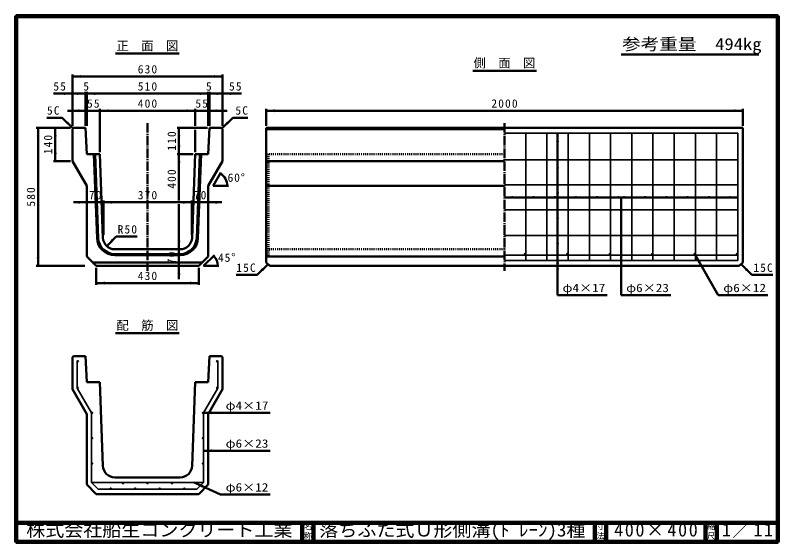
# Model space of a CAD drawing. Units: millimetres, scale not verified. Extents: x 100 to 4105, y 100 to 2870.
import ezdxf
from ezdxf.enums import TextEntityAlignment as Align

# ---------------------------------------------------------------- set-up
doc = ezdxf.new("R2010")
doc.units = ezdxf.units.MM
doc.header["$LTSCALE"] = 5
doc.linetypes.add('USER1', pattern=[13.4, 10, -1.2, 1, -1.2])
doc.linetypes.add('USER2', pattern=[2.2, 1, -1.2])
doc.layers.add('V-nasSTD', color=7, linetype='Continuous', lineweight=50)
doc.styles.add('ＭＳ ゴシック', font='')
doc.styles.get('ＭＳ ゴシック').set_extended_font_data('MS Gothic')

msp = doc.modelspace()

# ---------------------------------------------------------------- hatches: boundary and pattern name
at = {"layer": 'V-nasSTD'}
for points in [[(444.852, 2556.053), (399.852, 2548.553), (444.852, 2541.053)], [(1142.352, 2541.053), (1187.352, 2548.553), (1142.352, 2556.053)], [(354.852, 2451.053), (399.852, 2458.553), (354.852, 2466.053)], [(423.602, 2451.053), (468.602, 2458.553), (423.602, 2466.053)], [(519.852, 2466.053), (474.852, 2458.553), (519.852, 2451.053)], [(1067.352, 2451.053), (1112.352, 2458.553), (1067.352, 2466.053)], [(1163.602, 2451.053), (1118.602, 2458.553), (1163.602, 2466.053)], [(1232.352, 2451.053), (1187.352, 2458.553), (1232.352, 2466.053)], [(429.852, 2361.053), (474.852, 2368.553), (429.852, 2376.053)], [(588.602, 2376.053), (543.602, 2368.553), (588.602, 2361.053)], [(998.602, 2361.053), (1043.602, 2368.553), (998.602, 2376.053)], [(1157.352, 2361.053), (1112.352, 2368.553), (1157.352, 2376.053)], [(1461.662, 2376.053), (1416.662, 2368.553), (1461.662, 2361.053)], [(3871.662, 2361.053), (3916.662, 2368.553), (3871.662, 2376.053)], [(376.46, 2312.551), (402.977, 2275.428), (365.853, 2301.944)], [(1210.743, 2312.551), (1184.227, 2275.428), (1221.35, 2301.944)], [(227.352, 2233.553), (219.852, 2278.553), (212.352, 2233.553)], [(317.352, 2233.553), (309.852, 2278.553), (302.352, 2233.553)], [(966.102, 2233.553), (958.602, 2278.553), (951.102, 2233.553)], [(2937.287, 2205.252), (2944.787, 2250.252), (2952.287, 2205.252)], [(951.102, 2186.053), (958.602, 2141.053), (966.102, 2186.053)], [(302.352, 2148.553), (309.852, 2103.553), (317.352, 2148.553)], [(966.102, 2096.053), (958.602, 2141.053), (951.102, 2096.053)], [(2937.287, 2066.056), (2944.787, 2111.056), (2952.287, 2066.056)], [(2937.287, 1935.348), (2944.787, 1980.348), (2952.287, 1935.348)], [(430.661, 1880.153), (475.661, 1887.653), (430.661, 1895.153)], [(608.161, 1895.153), (563.161, 1887.653), (608.161, 1880.153)], [(980.661, 1880.153), (1025.661, 1887.653), (980.661, 1895.153)], [(1158.161, 1895.153), (1113.161, 1887.653), (1158.161, 1880.153)], [(2711.662, 1906.348), (2666.662, 1913.848), (2711.662, 1921.348)], [(2822.912, 1906.348), (2777.912, 1913.848), (2822.912, 1921.348)], [(2934.162, 1906.348), (2889.162, 1913.848), (2934.162, 1921.348)], [(3045.412, 1906.348), (3000.412, 1913.848), (3045.412, 1921.348)], [(3156.662, 1906.348), (3111.662, 1913.848), (3156.662, 1921.348)], [(3267.912, 1906.348), (3222.912, 1913.848), (3267.912, 1921.348)], [(3289.162, 1921.348), (3334.162, 1913.848), (3289.162, 1906.348)], [(3400.412, 1921.348), (3445.412, 1913.848), (3400.412, 1906.348)], [(3511.662, 1921.348), (3556.662, 1913.848), (3511.662, 1906.348)], [(3622.912, 1921.348), (3667.912, 1913.848), (3622.912, 1906.348)], [(3734.162, 1921.348), (3779.162, 1913.848), (3734.162, 1906.348)], [(3845.412, 1921.348), (3890.412, 1913.848), (3845.412, 1906.348)], [(2937.287, 1802.348), (2944.787, 1847.348), (2952.287, 1802.348)], [(606.039, 1695.347), (579.522, 1658.224), (616.645, 1684.74)], [(951.102, 1686.053), (958.602, 1641.053), (966.102, 1686.053)], [(2937.287, 1669.053), (2944.787, 1714.053), (2952.287, 1669.053)], [(2774.162, 1610.908, 1), (2774.162, 1618.408, 1)], [(2937.287, 1565.908), (2944.787, 1610.908), (2952.287, 1565.908)], [(2996.662, 1610.908, 1), (2996.662, 1618.408, 1)], [(3219.162, 1610.908, 1), (3219.162, 1618.408, 1)], [(3441.662, 1610.908, 1), (3441.662, 1618.408, 1)], [(3664.162, 1610.908, 1), (3664.162, 1618.408, 1)], [(3682.041, 1568.689), (3666.037, 1611.411), (3695.032, 1576.189)], [(3886.662, 1610.908, 1), (3886.662, 1618.408, 1)], [(212.352, 1598.553), (219.852, 1553.553), (227.352, 1598.553)], [(1399.52, 1525.805), (1426.037, 1562.928), (1388.913, 1536.411)], [(2937.287, 1536.325), (2944.787, 1581.325), (2952.287, 1536.325)], [(3933.803, 1525.805), (3907.287, 1562.928), (3944.41, 1536.411)], [(966.102, 1508.553), (958.602, 1553.553), (951.102, 1508.553)], [(569.852, 1471.053), (524.852, 1463.553), (569.852, 1456.053)], [(1017.352, 1456.053), (1062.352, 1463.553), (1017.352, 1471.053)], [(424.852, 1052.322, 1), (430.852, 1052.322, 1)], [(1162.352, 1052.322, 1), (1156.352, 1052.322, 1)], [(424.852, 913.126, 0.06557), (424.954, 912.349, 0.93658), (430.826, 913.518, 0.93658)], [(1162.249, 912.349, 0.06557), (1162.352, 913.126, 0.93658), (1156.377, 913.518, 0.93658)], [(499.852, 782.418, 1), (505.852, 782.418, 0.41421), (502.852, 785.418, 0.41421)], [(1087.352, 782.418, 1), (1081.352, 782.418, 1)], [(1132.352, 789.918), (1087.352, 782.418), (1132.352, 774.918)], [(499.852, 649.418, 1), (505.852, 649.418, 1)], [(1087.352, 649.418, 1), (1081.352, 649.418, 1)], [(1132.352, 590.515), (1087.352, 583.015), (1132.352, 575.515)], [(499.852, 516.123, 1), (505.852, 516.123, 1)], [(1087.352, 516.123, 1), (1081.352, 516.123, 1)], [(665.025, 409.979, -0.09845), (663.878, 410.207, -0.10266), (662.87, 410.892, -0.81727), (666.196, 415.741, -0.81727)], [(793.602, 409.979, -0.09845), (792.454, 410.207, -0.10266), (791.446, 410.892, -0.81727), (794.772, 415.741, -0.81727)], [(922.178, 409.979, -0.09845), (921.03, 410.207, -0.10266), (920.022, 410.892, -0.81727), (923.348, 415.741, -0.81727)], [(1077.15, 390.487), (1083.373, 404.135), (1068.934, 408.017), (1039.316, 415.979), (1061.768, 400.851)], [(600.737, 380.623, -0.09845), (599.589, 380.851, -0.10266), (598.581, 381.537, -0.81727), (601.908, 386.385, -0.81727)], [(729.313, 380.623, -0.09845), (728.166, 380.851, -0.10266), (727.158, 381.537, -0.81727), (730.484, 386.385, -0.81727)], [(857.89, 380.623, 0.09845), (859.037, 380.851, 0.10266), (860.045, 381.537, 0.81727), (856.719, 386.385, 0.81727)], [(986.466, 380.623, 0.09845), (987.614, 380.851, 0.10266), (988.622, 381.537, 0.81727), (985.295, 386.385, 0.81727)]]:
    msp.add_hatch(color=256, dxfattribs=at).paths.add_polyline_path(points)

# ---------------------------------------------------------------- linework, layer by layer
at = {"layer": 'V-nasSTD', "lineweight": 100}
for p, q in [((105, 2865), (105, 105)), ((4100, 2865), (105, 2865)), ((4100, 105), (4100, 2865)), ((105, 205), (4100, 205)), ((1605, 205), (1605, 105)), ((1665, 205), (1665, 105)), ((3140, 205), (3140, 105)), ((3200, 205), (3200, 105)), ((3720, 205), (3720, 105)), ((3780, 205), (3780, 105)), ((105, 105), (4100, 105))]:
    msp.add_line(p, q, dxfattribs=at)
at = {"layer": 'V-nasSTD'}
for p, q in [((626.602, 2668.553), (960.602, 2668.553)), ((3278.536, 2664.753), (4000.536, 2664.753)), ((2499.662, 2578.553), (2833.662, 2578.553)), ((399.852, 2558.553), (399.852, 2288.553)), ((1187.352, 2548.553), (399.852, 2548.553)), ((1187.352, 2558.553), (1187.352, 2288.553)), ((399.852, 2458.553), (299.852, 2458.553)), ((468.602, 2458.553), (399.852, 2458.553)), ((468.602, 2468.553), (468.602, 2288.553)), ((474.852, 2458.553), (468.602, 2458.553)), ((474.852, 2468.553), (474.852, 2288.553)), ((1112.352, 2458.553), (474.852, 2458.553)), ((1112.352, 2468.553), (1112.352, 2288.553)), ((1112.352, 2458.553), (1118.602, 2458.553)), ((1118.602, 2468.553), (1118.602, 2288.553)), ((1118.602, 2458.553), (1187.352, 2458.553)), ((1187.352, 2458.553), (1287.352, 2458.553)), ((474.852, 2368.553), (374.852, 2368.553)), ((543.602, 2368.553), (474.852, 2368.553)), ((543.602, 2378.553), (543.602, 2151.053)), ((1043.602, 2368.553), (543.602, 2368.553)), ((1043.602, 2378.553), (1043.602, 2288.553)), ((1043.602, 2368.553), (1112.352, 2368.553)), ((1112.352, 2368.553), (1212.352, 2368.553)), ((1416.662, 2378.553), (1416.662, 2288.553)), ((3916.662, 2368.553), (1416.662, 2368.553)), ((3916.662, 2378.553), (3916.662, 2288.553)), ((346.408, 2331.996), (266.408, 2331.996)), ((402.977, 2275.428), (346.408, 2331.996)), ((1184.227, 2275.428), (1240.795, 2331.996)), ((1240.795, 2331.996), (1320.795, 2331.996)), ((209.852, 2278.553), (389.852, 2278.553)), ((219.852, 2278.553), (219.852, 1553.553)), ((309.852, 2278.553), (309.852, 2103.553)), ((399.852, 2272.303), (406.102, 2278.553)), ((399.852, 2272.303), (399.852, 2103.553)), ((468.602, 2278.553), (406.102, 2278.553)), ((468.602, 2278.553), (474.852, 2141.053)), ((948.602, 2278.553), (1108.602, 2278.553)), ((958.602, 2278.553), (958.602, 2141.053)), ((1043.602, 2268.553), (1043.602, 2151.053)), ((1118.602, 2278.553), (1112.352, 2141.053)), ((1118.602, 2278.553), (1181.102, 2278.553)), ((1181.102, 2278.553), (1187.352, 2272.303)), ((1187.352, 2103.553), (1187.352, 2272.303)), ((1416.662, 2278.553), (1416.662, 1572.303)), ((3916.662, 2278.553), (1416.662, 2278.553)), ((2666.662, 2272.303), (1416.662, 2272.303)), ((2944.787, 2250.252), (2944.787, 1400.252)), ((3916.662, 1572.303), (3916.662, 2278.553)), ((543.602, 2141.053), (474.852, 2141.053)), ((512.33, 2141.053), (528.868, 1700.04)), ((518.584, 2141.053), (535.113, 1700.274)), ((543.602, 2141.053), (560.096, 1701.211)), ((948.602, 2141.053), (1033.602, 2141.053)), ((958.602, 2141.053), (958.602, 1897.653)), ((1027.107, 1701.211), (1043.602, 2141.053)), ((1112.352, 2141.053), (1043.602, 2141.053)), ((1052.09, 1700.274), (1068.619, 2141.053)), ((1058.335, 1700.04), (1074.873, 2141.053)), ((299.852, 2103.553), (389.852, 2103.553)), ((399.852, 2103.553), (474.852, 1973.649)), ((1112.352, 1973.649), (1187.352, 2103.553)), ((2666.662, 2103.553), (1416.662, 2103.553)), ((1137.352, 1973.649), (1178.102, 2044.23)), ((474.852, 1973.649), (474.852, 1603.553)), ((1112.352, 1603.553), (1112.352, 1973.649)), ((1137.352, 1973.649), (1218.852, 1973.649)), ((2666.662, 1973.649), (1416.662, 1973.649)), ((475.661, 1887.653), (405.661, 1887.653)), ((475.661, 1887.653), (563.161, 1887.653)), ((563.161, 1897.653), (563.161, 1717.653)), ((563.161, 1887.653), (1025.661, 1887.653)), ((1025.661, 1897.653), (1025.661, 1717.653)), ((1025.661, 1887.653), (1113.161, 1887.653)), ((1113.161, 1887.653), (1183.161, 1887.653)), ((3890.412, 1913.848), (2666.662, 1913.848)), ((3278.537, 1913.848), (3278.537, 1400.252)), ((958.602, 1877.653), (958.602, 1641.053)), ((579.522, 1658.224), (629.02, 1707.721)), ((739.02, 1707.721), (629.02, 1707.721)), ((474.852, 1603.553), (524.852, 1553.553)), ((622.552, 1641.053), (964.651, 1641.053)), ((622.552, 1616.053), (964.651, 1616.053)), ((622.552, 1609.803), (964.651, 1609.803)), ((958.602, 1641.053), (958.602, 1553.553)), ((1062.352, 1553.553), (1112.352, 1603.553)), ((1144.804, 1611.005), (1087.352, 1553.553)), ((2666.662, 1603.553), (1416.662, 1603.553)), ((3787.949, 1400.252), (3666.037, 1611.411)), ((506.102, 1572.303), (1081.102, 1572.303)), ((1426.037, 1562.928), (1369.468, 1506.359)), ((1416.662, 1572.303), (1435.412, 1553.553)), ((3916.662, 1572.303), (3897.912, 1553.553)), ((3907.287, 1562.928), (3963.855, 1506.359)), ((209.852, 1553.553), (464.852, 1553.553)), ((524.852, 1553.553), (1062.352, 1553.553)), ((524.852, 1543.553), (524.852, 1453.553)), ((958.602, 1553.553), (958.602, 1483.553)), ((1062.352, 1543.553), (1062.352, 1453.553)), ((1087.352, 1553.553), (1168.602, 1553.553)), ((1435.412, 1553.553), (3897.912, 1553.553)), ((1369.468, 1506.359), (1259.468, 1506.359)), ((3963.855, 1506.359), (4073.855, 1506.359)), ((524.852, 1463.553), (1062.352, 1463.553)), ((3204.787, 1400.252), (2944.787, 1400.252)), ((3538.537, 1400.252), (3278.537, 1400.252)), ((4047.949, 1400.252), (3787.949, 1400.252)), ((626.602, 1200.623), (960.602, 1200.623)), ((399.852, 1074.373), (406.102, 1080.623)), ((399.852, 1074.373), (399.852, 905.623)), ((468.602, 1080.623), (406.102, 1080.623)), ((468.602, 1080.623), (474.852, 943.123)), ((1118.602, 1080.623), (1112.352, 943.123)), ((1118.602, 1080.623), (1181.102, 1080.623)), ((1181.102, 1080.623), (1187.352, 1074.373)), ((1187.352, 905.623), (1187.352, 1074.373)), ((543.602, 943.123), (474.852, 943.123)), ((543.602, 943.123), (560.096, 503.281)), ((1027.107, 503.281), (1043.602, 943.123)), ((1112.352, 943.123), (1043.602, 943.123)), ((399.852, 905.623), (474.852, 775.72)), ((1112.352, 775.72), (1187.352, 905.623)), ((474.852, 775.72), (474.852, 405.623)), ((1087.352, 782.418), (1437.352, 782.418)), ((1112.352, 405.623), (1112.352, 775.72)), ((1087.352, 583.015), (1437.352, 583.015)), ((622.552, 443.123), (964.651, 443.123)), ((474.852, 405.623), (524.852, 355.623)), ((1177.352, 353.045), (1039.316, 415.979)), ((1062.352, 355.623), (1112.352, 405.623)), ((524.852, 355.623), (1062.352, 355.623)), ((1437.352, 353.045), (1177.352, 353.045))]:
    msp.add_line(p, q, dxfattribs=at)
at = {"layer": 'V-nasSTD', "linetype": 'USER1'}
for p, q in [((793.602, 2303.553), (793.602, 1528.553)), ((2666.662, 2303.553), (2666.662, 1528.553))]:
    msp.add_line(p, q, dxfattribs=at)
at = {"layer": 'V-nasSTD', "lineweight": 35}
for p, q in [((3890.412, 2250.252), (2666.662, 2250.252)), ((2777.912, 2250.252), (2777.912, 1581.325)), ((2889.162, 2250.252), (2889.162, 1581.325)), ((3000.412, 2250.252), (3000.412, 1581.325)), ((3111.662, 2250.252), (3111.662, 1581.325)), ((3222.912, 2250.252), (3222.912, 1581.325)), ((3334.162, 2250.252), (3334.162, 1581.325)), ((3445.412, 2250.252), (3445.412, 1581.325)), ((3556.662, 2250.252), (3556.662, 1581.325)), ((3667.912, 2250.252), (3667.912, 1581.325)), ((3779.162, 2250.252), (3779.162, 1581.325)), ((3890.412, 2250.252), (3890.412, 1581.325)), ((3890.412, 2111.056), (2666.662, 2111.056)), ((3890.412, 1980.348), (2666.662, 1980.348)), ((3890.412, 1847.348), (2666.662, 1847.348)), ((3890.412, 1714.053), (2666.662, 1714.053)), ((3890.412, 1610.908), (2666.662, 1610.908)), ((3890.412, 1581.325), (2666.662, 1581.325)), ((424.852, 1055.322), (424.852, 912.322)), ((1162.352, 912.322), (1162.352, 1055.322)), ((424.852, 912.322), (499.852, 782.418)), ((1087.352, 782.418), (1162.352, 912.322)), ((499.852, 782.418), (499.852, 415.979)), ((1087.352, 415.979), (1087.352, 782.418)), ((499.852, 415.979), (535.207, 380.623)), ((499.852, 415.979), (1087.352, 415.979)), ((1051.996, 380.623), (1087.352, 415.979)), ((535.207, 380.623), (1051.996, 380.623))]:
    msp.add_line(p, q, dxfattribs=at)
at = {"layer": 'V-nasSTD', "linetype": 'USER2'}
for p, q in [((2666.662, 2141.053), (1416.662, 2141.053)), ((1429.162, 2141.053), (1429.162, 1609.803)), ((2666.662, 1641.053), (1416.662, 1641.053)), ((1416.662, 1609.803), (1429.162, 1609.803))]:
    msp.add_line(p, q, dxfattribs=at)
at = {"layer": 'V-nasSTD', "lineweight": 13}
msp.add_lwpolyline([(100, 100), (100, 2870), (4105, 2870), (4105, 100)], close=True, dxfattribs=at)
at = {"layer": 'V-nasSTD', "lineweight": 35}
for centre, radius in [((2774.162, 1614.658), 3.75), ((2996.662, 1614.658), 3.75), ((3219.162, 1614.658), 3.75), ((3441.662, 1614.658), 3.75), ((3664.162, 1614.658), 3.75), ((3886.662, 1614.658), 3.75), ((427.852, 1052.322), 3), ((1159.352, 1052.322), 3), ((427.852, 913.126), 3), ((1159.352, 913.126), 3), ((502.852, 782.418), 3), ((1084.352, 782.418), 3), ((502.852, 649.418), 3), ((1084.352, 649.418), 3), ((502.852, 516.123), 3), ((1084.352, 516.123), 3), ((665.025, 412.979), 3), ((793.602, 412.979), 3), ((922.178, 412.979), 3), ((600.737, 383.623), 3), ((729.313, 383.623), 3), ((857.89, 383.623), 3), ((986.466, 383.623), 3)]:
    msp.add_circle(centre, radius, dxfattribs=at)
at = {"layer": 'V-nasSTD'}
for centre, radius, start, end in [((1137.352, 1973.649), 75, 0, 60), ((622.552, 1703.553), 93.75, 182.14759, 270), ((622.552, 1703.553), 87.5, 182.14759, 270), ((622.552, 1703.553), 62.5, 182.14759, 270), ((964.651, 1703.553), 62.5, 270, 357.85241), ((964.651, 1703.553), 87.5, 270, 357.85241), ((964.651, 1703.553), 93.75, 270, 357.85241), ((1087.352, 1553.553), 75, 0, 45), ((622.552, 505.623), 62.5, 182.14759, 270), ((964.651, 505.623), 62.5, 270, 357.85241)]:
    msp.add_arc(centre, radius, start, end, dxfattribs=at)

# ---------------------------------------------------------------- texts
at = {"layer": 'V-nasSTD', "style": 'ＭＳ ゴシック'}
for s, height, p in [('正\u3000面\u3000図', 47.65, (630.598, 2733.553)), ('側\u3000面\u3000図', 47.65, (2503.658, 2643.553)), ('5', 43.99, (456.727, 2518.549)), ('5', 43.99, (1100.477, 2518.549)), ('配\u3000筋\u3000図', 47.65, (630.598, 1265.623)), ('名', 30.79, (1613.982, 200.999)), ('寸', 30.79, (3148.982, 200.999)), ('縮', 30.79, (3728.982, 200.999)), ('称', 30.79, (1613.976, 151.01)), ('法', 30.79, (3148.976, 151.01)), ('尺', 30.79, (3728.976, 151.01))]:
    msp.add_text(s, height=height, dxfattribs=at).set_placement(p, align=Align.TOP_LEFT)
for s, height, width, p in [('参考重量\u3000494kg', 62.32, 1.15, (3282.536, 2749.753)), ('φ4×17', 43.99, 1.15, (2970.787, 1460.252)), ('φ6×23', 43.99, 1.15, (3304.537, 1460.252)), ('φ6×12', 43.99, 1.15, (3813.949, 1460.252)), ('φ4×17', 43.99, 1.15, (1203.352, 842.418)), ('φ6×23', 43.99, 1.15, (1203.352, 643.015)), ('φ6×12', 43.99, 1.15, (1203.352, 413.045)), ('株式会社船生コンクリート工業', 69.65, 1.05, (157.5, 202.5)), ('落ちふた式Ｕ形側溝(ﾄﾞﾚｰﾝ)3種', 69.65, 1.05, (1695, 202.5))]:
    msp.add_text(s, height=height, dxfattribs=dict(at, width=width)).set_placement(p, align=Align.TOP_LEFT)
at = {"layer": 'V-nasSTD', "attachment_point": 1, "style": 'ＭＳ ゴシック'}
for s, insert, char_height in [('\\T1.2;630', (742.614, 2608.553), 43.99), ('\\T1.2;55', (299.852, 2518.553), 43.99), ('\\T1.2;510', (742.614, 2518.553), 43.99), ('\\T1.2;55', (1221.352, 2518.553), 43.99), ('\\T1.2;55', (476.227, 2428.553), 43.99), ('\\T1.2;400', (742.614, 2428.553), 43.99), ('\\T1.2;55', (1044.977, 2428.553), 43.99), ('\\T1.2;2000', (2597.556, 2428.553), 43.99), ('\\T1.2;5C', (266.408, 2391.996), 43.99), ('\\T1.2;5C', (1254.795, 2391.996), 43.99), ('\\T1.15;60°', (1213.932, 2039.316), 43.99), ('\\T1.2;70', (486.411, 1947.653), 43.99), ('\\T1.2;370', (742.614, 1947.653), 43.99), ('\\T1.2;70', (1036.411, 1947.653), 43.99), ('\\T1.2;R50', (637.02, 1767.721), 43.99), ('\\T1.15;45°', (1163.932, 1619.22), 43.99), ('\\T1.2;15C', (1259.468, 1566.359), 43.99), ('\\T1.2;15C', (3971.855, 1566.359), 43.99), ('\\T1.2;430', (742.614, 1523.553), 43.99), ('\\T1.18;400×400', (3241.581, 202.508), 69.65), ('\\T1.16;1／11', (3807.033, 202.582), 69.65)]:
    msp.add_mtext(s, dxfattribs=dict(at, insert=insert, char_height=char_height))
at = {"layer": 'V-nasSTD', "char_height": 43.99, "attachment_point": 1, "rotation": 90, "style": 'ＭＳ ゴシック'}
for s, insert in [('\\T1.2;110', (898.602, 2158.816)), ('\\T1.2;140', (249.852, 2140.066)), ('\\T1.2;400', (898.602, 1959.053)), ('\\T1.2;580', (159.852, 1865.066)), ('\\T1.2;70', (898.602, 1562.582))]:
    msp.add_mtext(s, dxfattribs=dict(at, insert=insert))

doc.saveas('drawing.dxf')
